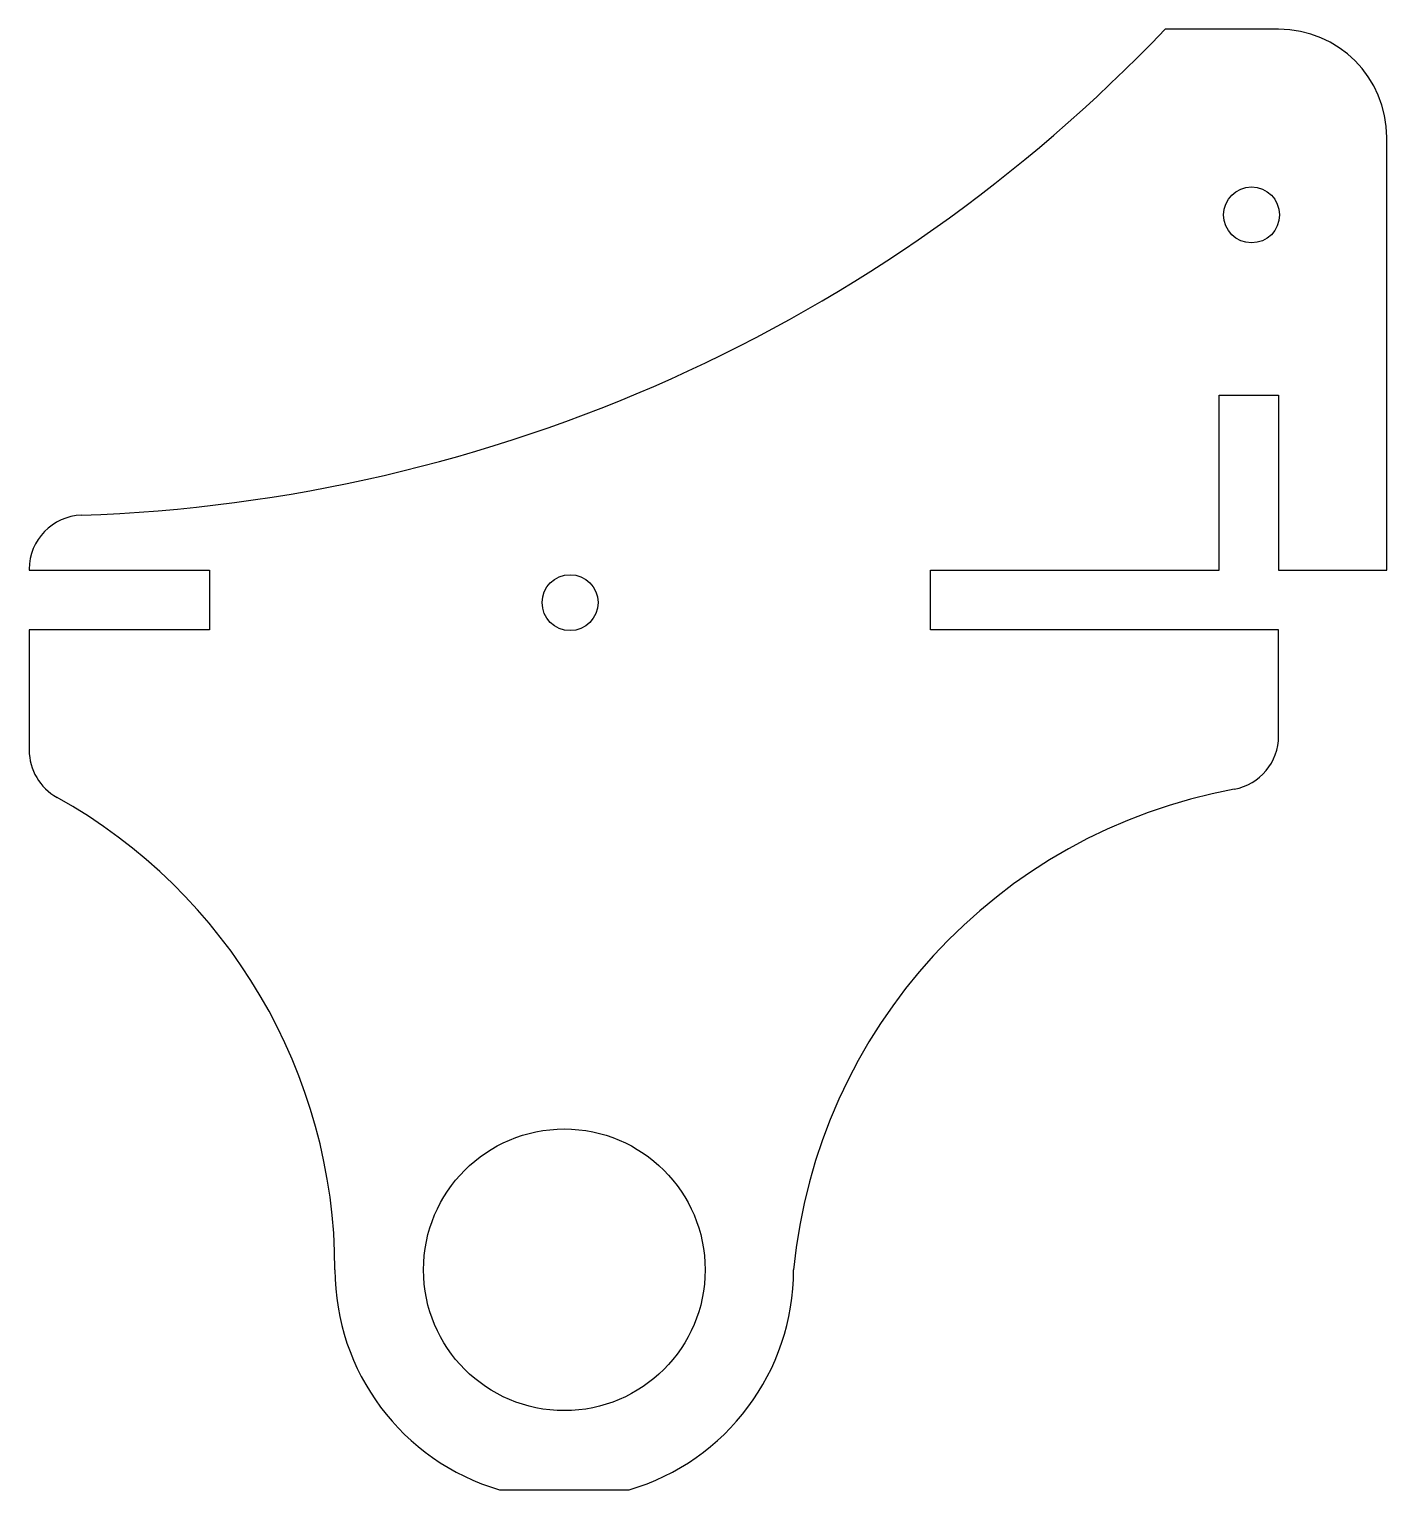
# Model space of a CAD drawing. Header units: millimetres. Extents: x 0 to 75.3, y -9 to 72.
import ezdxf

# ---------------------------------------------------------------- set-up
doc = ezdxf.new("R2010")
doc.units = ezdxf.units.MM

msp = doc.modelspace()

# ---------------------------------------------------------------- linework, layer by layer
at = {"color": 7, "linetype": 'Continuous', "lineweight": 25}
for p, q in [((69.3, 72), (63, 72)), ((75.3, 42), (75.3, 66)), ((66, 51.7), (69.3, 51.7)), ((66, 42), (66, 51.7)), ((69.3, 51.7), (69.3, 42)), ((0, 42.05), (0, 42)), ((0, 42), (10, 42)), ((10, 42), (10, 38.7)), ((50, 42), (66, 42)), ((50, 38.7), (50, 42)), ((69.3, 42), (75.3, 42)), ((0, 38.7), (0, 32.022)), ((10, 38.7), (0, 38.7)), ((69.3, 38.7), (50, 38.7)), ((69.3, 32.803), (69.3, 38.7)), ((26.08, -9), (33.28, -9))]:
    msp.add_line(p, q, dxfattribs=at)
for centre, radius in [((67.8, 61.7), 1.55), ((30, 40.2), 1.55), ((29.68, 3.2), 7.811)]:
    msp.add_circle(centre, radius, dxfattribs=at)
for centre, radius, start, end in [((0, 132), 87, 271.91021, 316.39718), ((69.3, 66), 6, 0, 90), ((3, 42.05), 3, 91.91021, 180), ((66.3, 32.803), 3, 280.41214, 0), ((3, 32.022), 3, 180, 240.91803), ((-13.04, 3.182), 30, 0.03389, 60.91803), ((72.264, 0.347), 30, 100.41214, 174.54251), ((29.68, 3.2), 12.72, 180, 253.56058), ((29.68, 3.2), 12.72, 286.43942, 0)]:
    msp.add_arc(centre, radius, start, end, dxfattribs=at)

doc.saveas('drawing.dxf')
